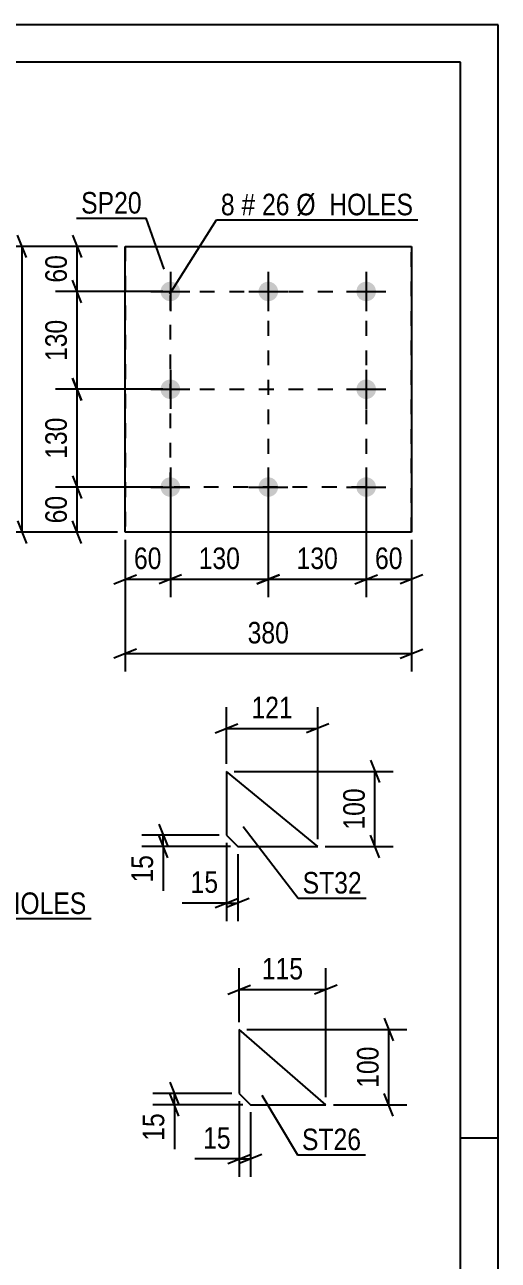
# Model space of a CAD drawing. Header units: millimetres. Extents: x 0 to 420, y 0 to 297.
# Drawn here: x 357.1 to 420, y 132.8 to 297 of the extents above; entities that cross this region are included whole.
import ezdxf

# ---------------------------------------------------------------- set-up
doc = ezdxf.new("R2010")
doc.units = ezdxf.units.MM
doc.linetypes.add('DXK_LINE_DOT2', pattern=[3.9198, 1.9599, -1.9599])
doc.styles.add('Arial Narrow', font='ARIALN.TTF', dxfattribs={"height": 0.2})

# ---------------------------------------------------------------- blocks, each defined once
blk = doc.blocks.new('Unknown-318893011-1115')
at = {"color": 5, "linetype": 'Continuous'}
for p, q in [((420, 297), (0, 297)), ((420, 0), (420, 297)), ((415, 292), (5, 292)), ((415, 5), (415, 292)), ((420, 149), (415, 149))]:
    blk.add_line(p, q, dxfattribs=at)
blk = doc.blocks.new('Part-318893011-2966 - 2950')
at = {"color": 2, "linetype": 'Continuous'}
for p, q in [((370.47, 229.54), (370.47, 267.54)), ((370.47, 267.54), (370.47, 267.54)), ((370.47, 267.54), (408.47, 267.54)), ((408.47, 267.54), (408.47, 229.54)), ((370.47, 229.54), (370.47, 229.54)), ((408.47, 229.54), (370.47, 229.54))]:
    blk.add_line(p, q, dxfattribs=at)
at = {"color": 7, "linetype": 'DXK_LINE_DOT2'}
for p, q in [((370.47, 267.54), (370.47, 229.54)), ((370.47, 267.54), (370.47, 267.54)), ((408.47, 229.54), (408.47, 267.54)), ((370.47, 229.54), (370.47, 229.54))]:
    blk.add_line(p, q, dxfattribs=at)
blk = doc.blocks.new('Bolt-318893011-2999 - 2950')
at = {"linetype": 'Continuous'}
for points in [[(375.17, 261.54), (375.2, 261.81), (375.28, 262.07), (375.42, 262.31), (375.6, 262.51), (375.82, 262.67), (376.07, 262.78), (376.34, 262.84), (376.61, 262.84), (376.87, 262.78), (377.12, 262.67), (377.34, 262.51), (377.52, 262.31), (377.66, 262.07), (377.74, 261.81), (377.77, 261.54), (377.74, 261.27), (377.66, 261.01), (377.52, 260.78), (377.34, 260.58), (377.12, 260.42), (376.87, 260.31), (376.61, 260.25), (376.34, 260.25), (376.07, 260.31), (375.82, 260.42), (375.6, 260.58), (375.42, 260.78), (375.28, 261.01), (375.2, 261.27)], [(388.17, 261.54), (388.2, 261.81), (388.28, 262.07), (388.42, 262.31), (388.6, 262.51), (388.82, 262.67), (389.07, 262.78), (389.34, 262.84), (389.61, 262.84), (389.87, 262.78), (390.12, 262.67), (390.34, 262.51), (390.52, 262.31), (390.66, 262.07), (390.74, 261.81), (390.77, 261.54), (390.74, 261.27), (390.66, 261.01), (390.52, 260.78), (390.34, 260.58), (390.12, 260.42), (389.87, 260.31), (389.61, 260.25), (389.34, 260.25), (389.07, 260.31), (388.82, 260.42), (388.6, 260.58), (388.42, 260.78), (388.28, 261.01), (388.2, 261.27)], [(401.17, 261.54), (401.2, 261.81), (401.28, 262.07), (401.42, 262.31), (401.6, 262.51), (401.82, 262.67), (402.07, 262.78), (402.34, 262.84), (402.61, 262.84), (402.87, 262.78), (403.12, 262.67), (403.34, 262.51), (403.52, 262.31), (403.66, 262.07), (403.74, 261.81), (403.77, 261.54), (403.74, 261.27), (403.66, 261.01), (403.52, 260.78), (403.34, 260.58), (403.12, 260.42), (402.87, 260.31), (402.61, 260.25), (402.34, 260.25), (402.07, 260.31), (401.82, 260.42), (401.6, 260.58), (401.42, 260.78), (401.28, 261.01), (401.2, 261.27)], [(375.17, 248.54), (375.2, 248.81), (375.28, 249.07), (375.42, 249.31), (375.6, 249.51), (375.82, 249.67), (376.07, 249.78), (376.34, 249.84), (376.61, 249.84), (376.87, 249.78), (377.12, 249.67), (377.34, 249.51), (377.52, 249.31), (377.66, 249.07), (377.74, 248.81), (377.77, 248.54), (377.74, 248.27), (377.66, 248.01), (377.52, 247.78), (377.34, 247.58), (377.12, 247.42), (376.87, 247.31), (376.61, 247.25), (376.34, 247.25), (376.07, 247.31), (375.82, 247.42), (375.6, 247.58), (375.42, 247.78), (375.28, 248.01), (375.2, 248.27)], [(401.17, 248.54), (401.2, 248.81), (401.28, 249.07), (401.42, 249.31), (401.6, 249.51), (401.82, 249.67), (402.07, 249.78), (402.34, 249.84), (402.61, 249.84), (402.87, 249.78), (403.12, 249.67), (403.34, 249.51), (403.52, 249.31), (403.66, 249.07), (403.74, 248.81), (403.77, 248.54), (403.74, 248.27), (403.66, 248.01), (403.52, 247.78), (403.34, 247.58), (403.12, 247.42), (402.87, 247.31), (402.61, 247.25), (402.34, 247.25), (402.07, 247.31), (401.82, 247.42), (401.6, 247.58), (401.42, 247.78), (401.28, 248.01), (401.2, 248.27)], [(375.17, 235.54), (375.2, 235.81), (375.28, 236.07), (375.42, 236.31), (375.6, 236.51), (375.82, 236.67), (376.07, 236.78), (376.34, 236.84), (376.61, 236.84), (376.87, 236.78), (377.12, 236.67), (377.34, 236.51), (377.52, 236.31), (377.66, 236.07), (377.74, 235.81), (377.77, 235.54), (377.74, 235.27), (377.66, 235.01), (377.52, 234.78), (377.34, 234.58), (377.12, 234.42), (376.87, 234.31), (376.61, 234.25), (376.34, 234.25), (376.07, 234.31), (375.82, 234.42), (375.6, 234.58), (375.42, 234.78), (375.28, 235.01), (375.2, 235.27)], [(388.17, 235.54), (388.2, 235.81), (388.28, 236.07), (388.42, 236.31), (388.6, 236.51), (388.82, 236.67), (389.07, 236.78), (389.34, 236.84), (389.61, 236.84), (389.87, 236.78), (390.12, 236.67), (390.34, 236.51), (390.52, 236.31), (390.66, 236.07), (390.74, 235.81), (390.77, 235.54), (390.74, 235.27), (390.66, 235.01), (390.52, 234.78), (390.34, 234.58), (390.12, 234.42), (389.87, 234.31), (389.61, 234.25), (389.34, 234.25), (389.07, 234.31), (388.82, 234.42), (388.6, 234.58), (388.42, 234.78), (388.28, 235.01), (388.2, 235.27)], [(401.17, 235.54), (401.2, 235.81), (401.28, 236.07), (401.42, 236.31), (401.6, 236.51), (401.82, 236.67), (402.07, 236.78), (402.34, 236.84), (402.61, 236.84), (402.87, 236.78), (403.12, 236.67), (403.34, 236.51), (403.52, 236.31), (403.66, 236.07), (403.74, 235.81), (403.77, 235.54), (403.74, 235.27), (403.66, 235.01), (403.52, 234.78), (403.34, 234.58), (403.12, 234.42), (402.87, 234.31), (402.61, 234.25), (402.34, 234.25), (402.07, 234.31), (401.82, 234.42), (401.6, 234.58), (401.42, 234.78), (401.28, 235.01), (401.2, 235.27)]]:
    blk.add_hatch(color=1, dxfattribs=at).paths.add_polyline_path(points)
at = {"color": 1, "linetype": 'Continuous'}
for p, q in [((376.47, 264.14), (376.47, 258.94)), ((389.47, 264.14), (389.47, 258.94)), ((402.47, 264.14), (402.47, 258.94)), ((373.87, 261.54), (379.07, 261.54)), ((386.87, 261.54), (392.07, 261.54)), ((399.87, 261.54), (405.07, 261.54)), ((376.47, 251.14), (376.47, 245.94)), ((402.47, 251.14), (402.47, 245.94)), ((373.87, 248.54), (379.07, 248.54)), ((399.87, 248.54), (405.07, 248.54)), ((376.47, 238.14), (376.47, 232.94)), ((389.47, 238.14), (389.47, 232.94)), ((402.47, 238.14), (402.47, 232.94)), ((373.87, 235.54), (379.07, 235.54)), ((386.87, 235.54), (392.07, 235.54)), ((399.87, 235.54), (405.07, 235.54))]:
    blk.add_line(p, q, dxfattribs=at)
blk = doc.blocks.new('Part-318893011-1443 - 1427')
at = {"color": 2, "linetype": 'Continuous'}
for p, q in [((383.94, 197.76), (383.94, 189.26)), ((396.03, 187.76), (383.94, 197.76)), ((383.94, 189.26), (385.44, 187.76)), ((385.44, 187.76), (396.03, 187.76))]:
    blk.add_line(p, q, dxfattribs=at)
blk = doc.blocks.new('Part-318893011-1314 - 1297')
at = {"color": 2, "linetype": 'Continuous'}
for p, q in [((385.61, 163.44), (385.61, 154.94)), ((397.11, 153.44), (385.61, 163.44)), ((385.61, 154.94), (387.11, 153.44)), ((387.11, 153.44), (397.11, 153.44))]:
    blk.add_line(p, q, dxfattribs=at)
blk = doc.blocks.new('Rectangle-318893011-3072 - 2950')
at = {"color": 1, "linetype": 'DXK_LINE_DOT2'}
blk.add_lwpolyline([(376.47, 261.54), (402.47, 261.54), (402.47, 235.54), (376.47, 235.54), (376.47, 261.54)], close=True, dxfattribs=at)
blk = doc.blocks.new('Line-318893011-23822 - 2950')
at = {"color": 1, "linetype": 'DXK_LINE_DOT2'}
blk.add_line((376.47, 248.54), (402.47, 248.54), dxfattribs=at)
blk = doc.blocks.new('Line-318893011-23829 - 2950')
at = {"color": 1, "linetype": 'DXK_LINE_DOT2'}
blk.add_line((389.47, 261.54), (389.47, 235.54), dxfattribs=at)
blk = doc.blocks.new('StraightDimension-318893011-3001 - 2950')
at = {"color": 7, "linetype": 'Continuous'}
for p, q in [((363.48, 269.04), (364.68, 266.04)), ((369.47, 267.54), (361.23, 267.54)), ((364.08, 261.54), (364.08, 267.54)), ((364.68, 260.04), (363.48, 263.04)), ((375.47, 261.54), (361.23, 261.54))]:
    blk.add_line(p, q, dxfattribs=at)
at = {"color": 0}
blk.add_wipeout([(363.33, 266.97), (359.13, 266.97), (359.13, 262.12), (363.33, 262.12)], dxfattribs=at)
at = {"color": 3, "style": 'Arial Narrow'}
blk.add_text('60', height=2.863, rotation=90.0002, dxfattribs=at).set_placement((362.73, 262.72))
blk = doc.blocks.new('StraightDimension-318893011-3026 - 2950')
at = {"color": 7, "linetype": 'Continuous'}
for p, q in [((357.39, 266.04), (356.19, 269.04)), ((369.47, 267.54), (353.94, 267.54)), ((356.79, 229.54), (356.79, 267.54)), ((356.19, 231.04), (357.39, 228.04)), ((369.47, 229.54), (353.94, 229.54))]:
    blk.add_line(p, q, dxfattribs=at)
at = {"color": 0}
blk.add_wipeout([(356.04, 251.89), (351.84, 251.89), (351.84, 245.2), (356.04, 245.2)], dxfattribs=at)
at = {"color": 3, "style": 'Arial Narrow'}
blk.add_text('380', height=2.863, rotation=90.0002, dxfattribs=at).set_placement((355.44, 245.8))
blk = doc.blocks.new('StraightDimension-318893011-23961 - 2950')
at = {"color": 7, "linetype": 'Continuous'}
for p, q in [((364.68, 260.04), (363.48, 263.04)), ((375.47, 261.54), (361.23, 261.54)), ((364.08, 248.54), (364.08, 261.54)), ((363.48, 250.04), (364.68, 247.04)), ((375.47, 248.54), (361.23, 248.54))]:
    blk.add_line(p, q, dxfattribs=at)
at = {"color": 0}
blk.add_wipeout([(363.33, 258.39), (359.13, 258.39), (359.13, 251.7), (363.33, 251.7)], dxfattribs=at)
at = {"color": 3, "style": 'Arial Narrow'}
blk.add_text('130', height=2.863, rotation=90.0002, dxfattribs=at).set_placement((362.73, 252.3))
blk = doc.blocks.new('StraightDimension-318893011-3015 - 2950')
at = {"color": 7, "linetype": 'Continuous'}
for p, q in [((363.48, 237.04), (364.68, 234.04)), ((375.47, 235.54), (361.23, 235.54)), ((364.08, 229.54), (364.08, 235.54)), ((364.68, 228.04), (363.48, 231.04)), ((369.47, 229.54), (361.23, 229.54))]:
    blk.add_line(p, q, dxfattribs=at)
at = {"color": 0}
blk.add_wipeout([(363.33, 234.97), (359.13, 234.97), (359.13, 230.12), (363.33, 230.12)], dxfattribs=at)
at = {"color": 3, "style": 'Arial Narrow'}
blk.add_text('60', height=2.863, rotation=90.0002, dxfattribs=at).set_placement((362.73, 230.72))
blk = doc.blocks.new('StraightDimension-318893011-3037 - 2950')
at = {"color": 7, "linetype": 'Continuous'}
for p, q in [((402.47, 234.54), (402.47, 220.9)), ((408.47, 228.54), (408.47, 220.9)), ((400.97, 222.7), (403.97, 223.9)), ((409.97, 223.9), (406.97, 222.7)), ((402.47, 223.3), (408.47, 223.3))]:
    blk.add_line(p, q, dxfattribs=at)
at = {"color": 0}
blk.add_wipeout([(407.9, 224.05), (407.9, 228.25), (403.04, 228.25), (403.04, 224.05)], dxfattribs=at)
at = {"color": 3, "style": 'Arial Narrow'}
blk.add_text('60', height=2.863, dxfattribs=at).set_placement((403.64, 224.65))
blk = doc.blocks.new('StraightDimension-318893011-4099 - 2950')
at = {"color": 7, "linetype": 'Continuous'}
for p, q in [((376.47, 234.54), (376.47, 220.9)), ((389.47, 234.54), (389.47, 220.9)), ((377.97, 223.9), (374.97, 222.7)), ((387.97, 222.7), (390.97, 223.9)), ((376.47, 223.3), (389.47, 223.3))]:
    blk.add_line(p, q, dxfattribs=at)
at = {"color": 0}
blk.add_wipeout([(386.31, 224.05), (386.31, 228.25), (379.63, 228.25), (379.63, 224.05)], dxfattribs=at)
at = {"color": 3, "style": 'Arial Narrow'}
blk.add_text('130', height=2.863, dxfattribs=at).set_placement((380.23, 224.65))
blk = doc.blocks.new('StraightDimension-318893011-3062 - 2950')
at = {"color": 7, "linetype": 'Continuous'}
for p, q in [((370.47, 228.54), (370.47, 211.01)), ((408.47, 228.54), (408.47, 211.01)), ((371.97, 214.01), (368.97, 212.81)), ((406.97, 212.81), (409.97, 214.01)), ((370.47, 213.41), (408.47, 213.41))]:
    blk.add_line(p, q, dxfattribs=at)
at = {"color": 0}
blk.add_wipeout([(392.81, 214.16), (392.81, 218.36), (386.13, 218.36), (386.13, 214.16)], dxfattribs=at)
at = {"color": 3, "style": 'Arial Narrow'}
blk.add_text('380', height=2.863, dxfattribs=at).set_placement((386.73, 214.76))
blk = doc.blocks.new('StraightDimension-318893011-4109 - 2950')
at = {"color": 7, "linetype": 'Continuous'}
for p, q in [((389.47, 234.54), (389.47, 220.9)), ((402.47, 234.54), (402.47, 220.9)), ((390.97, 223.9), (387.97, 222.7)), ((400.97, 222.7), (403.97, 223.9)), ((389.47, 223.3), (402.47, 223.3))]:
    blk.add_line(p, q, dxfattribs=at)
at = {"color": 0}
blk.add_wipeout([(399.31, 224.05), (399.31, 228.25), (392.63, 228.25), (392.63, 224.05)], dxfattribs=at)
at = {"color": 3, "style": 'Arial Narrow'}
blk.add_text('130', height=2.863, dxfattribs=at).set_placement((393.23, 224.65))
blk = doc.blocks.new('StraightDimension-318893011-4125 - 2950')
at = {"color": 7, "linetype": 'Continuous'}
for p, q in [((376.47, 234.54), (376.47, 220.9)), ((370.47, 228.54), (370.47, 220.9)), ((368.97, 222.7), (371.97, 223.9)), ((377.97, 223.9), (374.97, 222.7)), ((370.47, 223.3), (376.47, 223.3))]:
    blk.add_line(p, q, dxfattribs=at)
at = {"color": 0}
blk.add_wipeout([(375.9, 224.05), (375.9, 228.25), (371.04, 228.25), (371.04, 224.05)], dxfattribs=at)
at = {"color": 3, "style": 'Arial Narrow'}
blk.add_text('60', height=2.863, dxfattribs=at).set_placement((371.64, 224.65))
blk = doc.blocks.new('StraightDimension-318893011-23959 - 2950')
at = {"color": 7, "linetype": 'Continuous'}
for p, q in [((364.68, 247.04), (363.48, 250.04)), ((375.47, 248.54), (361.23, 248.54)), ((364.08, 235.54), (364.08, 248.54)), ((363.48, 237.04), (364.68, 234.04)), ((375.47, 235.54), (361.23, 235.54))]:
    blk.add_line(p, q, dxfattribs=at)
at = {"color": 0}
blk.add_wipeout([(363.33, 245.39), (359.13, 245.39), (359.13, 238.7), (363.33, 238.7)], dxfattribs=at)
at = {"color": 3, "style": 'Arial Narrow'}
blk.add_text('130', height=2.863, rotation=90.0002, dxfattribs=at).set_placement((362.73, 239.3))
blk = doc.blocks.new('StraightDimension-318893011-1465 - 1427')
at = {"color": 7, "linetype": 'Continuous'}
for p, q in [((383.94, 188.26), (383.94, 177.86)), ((385.44, 186.76), (385.44, 177.86)), ((382.44, 179.66), (385.44, 180.86)), ((386.94, 180.86), (383.94, 179.66)), ((383.94, 180.26), (385.44, 180.26))]:
    blk.add_line(p, q, dxfattribs=at)
at = {"color": 0}
blk.add_wipeout([(383.42, 181.01), (383.42, 185.21), (378.56, 185.21), (378.56, 181.01)], dxfattribs=at)
at = {"color": 7, "linetype": 'Continuous'}
blk.add_line((383.94, 180.26), (378.03, 180.26), dxfattribs=at)
blk.add_line((383.94, 180.26), (378.03, 180.26), dxfattribs=at)
at = {"color": 3, "style": 'Arial Narrow'}
blk.add_text('15', height=2.863, dxfattribs=at).set_placement((379.16, 181.61))
blk = doc.blocks.new('StraightDimension-318893011-1445 - 1427')
at = {"color": 7, "linetype": 'Continuous'}
for p, q in [((374.92, 190.76), (376.12, 187.76)), ((382.94, 189.26), (372.67, 189.26)), ((376.12, 186.26), (374.92, 189.26)), ((375.52, 187.76), (375.52, 189.26)), ((384.44, 187.76), (372.67, 187.76))]:
    blk.add_line(p, q, dxfattribs=at)
at = {"color": 0}
blk.add_wipeout([(374.77, 187.24), (370.57, 187.24), (370.57, 182.38), (374.77, 182.38)], dxfattribs=at)
at = {"color": 7, "linetype": 'Continuous'}
blk.add_line((375.52, 187.76), (375.52, 181.86), dxfattribs=at)
blk.add_line((375.52, 187.76), (375.52, 181.86), dxfattribs=at)
at = {"color": 3, "style": 'Arial Narrow'}
blk.add_text('15', height=2.863, rotation=90.0002, dxfattribs=at).set_placement((374.17, 182.98))
blk = doc.blocks.new('StraightDimension-318893011-1456 - 1427')
at = {"color": 7, "linetype": 'Continuous'}
for p, q in [((403.03, 199.26), (404.23, 196.26)), ((384.94, 197.76), (406.03, 197.76)), ((403.63, 187.76), (403.63, 197.76)), ((404.23, 186.26), (403.03, 189.26)), ((397.03, 187.76), (406.03, 187.76))]:
    blk.add_line(p, q, dxfattribs=at)
at = {"color": 0}
blk.add_wipeout([(402.88, 196.11), (398.68, 196.11), (398.68, 189.42), (402.88, 189.42)], dxfattribs=at)
at = {"color": 3, "style": 'Arial Narrow'}
blk.add_text('100', height=2.863, rotation=90.0002, dxfattribs=at).set_placement((402.28, 190.02))
blk = doc.blocks.new('StraightDimension-318893011-1476 - 1427')
at = {"color": 7, "linetype": 'Continuous'}
for p, q in [((383.94, 198.76), (383.94, 206.31)), ((396.03, 188.76), (396.03, 206.31)), ((382.44, 202.86), (385.44, 204.06)), ((397.53, 204.06), (394.53, 202.86)), ((383.94, 203.46), (396.03, 203.46))]:
    blk.add_line(p, q, dxfattribs=at)
at = {"color": 0}
blk.add_wipeout([(393.33, 204.21), (393.33, 208.41), (386.64, 208.41), (386.64, 204.21)], dxfattribs=at)
at = {"color": 3, "style": 'Arial Narrow'}
blk.add_text('121', height=2.863, dxfattribs=at).set_placement((387.24, 204.81))
blk = doc.blocks.new('StraightDimension-318893011-1317 - 1297')
at = {"color": 7, "linetype": 'Continuous'}
for p, q in [((385.61, 153.94), (385.61, 143.85)), ((387.11, 152.44), (387.11, 143.85)), ((384.11, 145.65), (387.11, 146.85)), ((388.61, 146.85), (385.61, 145.65)), ((385.61, 146.25), (387.11, 146.25))]:
    blk.add_line(p, q, dxfattribs=at)
at = {"color": 0}
blk.add_wipeout([(385.08, 147), (385.08, 151.2), (380.22, 151.2), (380.22, 147)], dxfattribs=at)
at = {"color": 7, "linetype": 'Continuous'}
blk.add_line((385.61, 146.25), (379.7, 146.25), dxfattribs=at)
blk.add_line((385.61, 146.25), (379.7, 146.25), dxfattribs=at)
at = {"color": 3, "style": 'Arial Narrow'}
blk.add_text('15', height=2.863, dxfattribs=at).set_placement((380.82, 147.6))
blk = doc.blocks.new('StraightDimension-318893011-1330 - 1297')
at = {"color": 7, "linetype": 'Continuous'}
for p, q in [((385.61, 164.44), (385.61, 171.6)), ((397.11, 154.44), (397.11, 171.6)), ((384.11, 168.15), (387.11, 169.35)), ((398.61, 169.35), (395.61, 168.15)), ((385.61, 168.75), (397.11, 168.75))]:
    blk.add_line(p, q, dxfattribs=at)
at = {"color": 0}
blk.add_wipeout([(394.7, 169.5), (394.7, 173.7), (388.01, 173.7), (388.01, 169.5)], dxfattribs=at)
at = {"color": 3, "style": 'Arial Narrow'}
blk.add_text('115', height=2.863, dxfattribs=at).set_placement((388.61, 170.1))
blk = doc.blocks.new('StraightDimension-318893011-1337 - 1297')
at = {"color": 7, "linetype": 'Continuous'}
for p, q in [((376.41, 156.44), (377.61, 153.44)), ((384.61, 154.94), (374.16, 154.94)), ((377.61, 151.94), (376.41, 154.94)), ((377.01, 153.44), (377.01, 154.94)), ((386.11, 153.44), (374.16, 153.44))]:
    blk.add_line(p, q, dxfattribs=at)
at = {"color": 0}
blk.add_wipeout([(376.26, 152.91), (372.06, 152.91), (372.06, 148.06), (376.26, 148.06)], dxfattribs=at)
at = {"color": 7, "linetype": 'Continuous'}
blk.add_line((377.01, 153.44), (377.01, 147.53), dxfattribs=at)
blk.add_line((377.01, 153.44), (377.01, 147.53), dxfattribs=at)
at = {"color": 3, "style": 'Arial Narrow'}
blk.add_text('15', height=2.863, rotation=90.0002, dxfattribs=at).set_placement((375.66, 148.66))
blk = doc.blocks.new('StraightDimension-318893011-1348 - 1297')
at = {"color": 7, "linetype": 'Continuous'}
for p, q in [((404.86, 164.94), (406.06, 161.94)), ((386.61, 163.44), (407.86, 163.44)), ((405.46, 153.44), (405.46, 163.44)), ((406.06, 151.94), (404.86, 154.94)), ((398.11, 153.44), (407.86, 153.44))]:
    blk.add_line(p, q, dxfattribs=at)
at = {"color": 0}
blk.add_wipeout([(404.71, 161.78), (400.51, 161.78), (400.51, 155.1), (404.71, 155.1)], dxfattribs=at)
at = {"color": 3, "style": 'Arial Narrow'}
blk.add_text('100', height=2.863, rotation=90.0002, dxfattribs=at).set_placement((404.11, 155.7))
blk = doc.blocks.new('Mark-318893011-2962 - 2950')
at = {"color": 0}
blk.add_wipeout([(372.67, 271.9), (372.67, 274.9), (364.63, 274.9), (364.63, 271.9)], dxfattribs=at)
blk.add_wipeout([(372.67, 271.9), (372.67, 274.9), (364.63, 274.9), (364.63, 271.9)], dxfattribs=at)
at = {"color": 30, "linetype": 'Continuous'}
for p in [(364.03, 271.3), (375.67, 264.53)]:
    blk.add_line(p, (373.27, 271.3), dxfattribs=at)
at = {"color": 3, "style": 'Arial Narrow'}
blk.add_text('SP20', height=2.863, dxfattribs=at).set_placement((364.63, 271.9))
blk = doc.blocks.new('Mark-318893011-2995 - 2950')
at = {"color": 0}
for points in [[(385.01, 271.67), (385.01, 274.67), (383.18, 274.67), (383.18, 271.67)], [(387.74, 271.67), (387.74, 274.67), (385.91, 274.67), (385.91, 271.67)], [(392.29, 271.67), (392.29, 274.67), (388.64, 274.67), (388.64, 271.67)], [(408.72, 271.67), (408.72, 274.67), (393.19, 274.67), (393.19, 271.67)]]:
    blk.add_wipeout(points, dxfattribs=at)
for points in [[(385.01, 271.67), (385.01, 274.67), (383.18, 274.67), (383.18, 271.67)], [(387.74, 271.67), (387.74, 274.67), (385.91, 274.67), (385.91, 271.67)], [(392.29, 271.67), (392.29, 274.67), (388.64, 274.67), (388.64, 271.67)], [(408.72, 271.67), (408.72, 274.67), (393.19, 274.67), (393.19, 271.67)]]:
    blk.add_wipeout(points, dxfattribs=at)
at = {"color": 7, "linetype": 'Continuous'}
for p, q in [((376.42, 261.21), (382.58, 271.07)), ((382.58, 271.07), (409.32, 271.07))]:
    blk.add_line(p, q, dxfattribs=at)
at = {"color": 3, "style": 'Arial Narrow'}
for s, height, p in [('8', 2.86, (383.18, 271.67)), ('#', 2.86, (385.91, 271.67)), ('26', 2.863, (388.64, 271.67)), ('Ø  HOLES', 2.863, (393.19, 271.67))]:
    blk.add_text(s, height=height, dxfattribs=at).set_placement(p)
blk = doc.blocks.new('Mark-318893011-1439 - 1427')
at = {"color": 0}
blk.add_wipeout([(401.88, 181.52), (401.88, 184.52), (394.03, 184.52), (394.03, 181.52)], dxfattribs=at)
blk.add_wipeout([(401.88, 181.52), (401.88, 184.52), (394.03, 184.52), (394.03, 181.52)], dxfattribs=at)
at = {"color": 30, "linetype": 'Continuous'}
for p, q in [((386.14, 190.42), (393.43, 180.92)), ((393.43, 180.92), (402.48, 180.92))]:
    blk.add_line(p, q, dxfattribs=at)
at = {"color": 3, "style": 'Arial Narrow'}
blk.add_text('ST32', height=2.863, dxfattribs=at).set_placement((394.03, 181.52))
blk = doc.blocks.new('Mark-318893011-1309 - 1297')
at = {"color": 0}
blk.add_wipeout([(401.79, 147.41), (401.79, 150.41), (393.94, 150.41), (393.94, 147.41)], dxfattribs=at)
blk.add_wipeout([(401.79, 147.41), (401.79, 150.41), (393.94, 150.41), (393.94, 147.41)], dxfattribs=at)
at = {"color": 30, "linetype": 'Continuous'}
for p, q in [((388.61, 154.7), (393.34, 146.81)), ((393.34, 146.81), (402.39, 146.81))]:
    blk.add_line(p, q, dxfattribs=at)
at = {"color": 3, "style": 'Arial Narrow'}
blk.add_text('ST26', height=2.863, dxfattribs=at).set_placement((393.94, 147.41))
blk = doc.blocks.new('Mark-318893011-4916 - 4850')
at = {"color": 0}
for points in [[(341.63, 178.8), (341.63, 181.8), (339.8, 181.8), (339.8, 178.8)], [(344.36, 178.8), (344.36, 181.8), (342.53, 181.8), (342.53, 178.8)], [(348.92, 178.8), (348.92, 181.8), (345.26, 181.8), (345.26, 178.8)], [(365.34, 178.8), (365.34, 181.8), (349.82, 181.8), (349.82, 178.8)]]:
    blk.add_wipeout(points, dxfattribs=at)
for points in [[(341.63, 178.8), (341.63, 181.8), (339.8, 181.8), (339.8, 178.8)], [(344.36, 178.8), (344.36, 181.8), (342.53, 181.8), (342.53, 178.8)], [(348.92, 178.8), (348.92, 181.8), (345.26, 181.8), (345.26, 178.8)], [(365.34, 178.8), (365.34, 181.8), (349.82, 181.8), (349.82, 178.8)]]:
    blk.add_wipeout(points, dxfattribs=at)
at = {"color": 7, "linetype": 'Continuous'}
for p, q in [((331.8, 165.18), (339.2, 178.2)), ((339.2, 178.2), (365.94, 178.2))]:
    blk.add_line(p, q, dxfattribs=at)
at = {"color": 3, "style": 'Arial Narrow'}
for s, height, p in [('4', 2.86, (339.8, 178.8)), ('#', 2.86, (342.53, 178.8)), ('18', 2.863, (345.26, 178.8)), ('Ø  HOLES', 2.863, (349.82, 178.8))]:
    blk.add_text(s, height=height, dxfattribs=at).set_placement(p)

msp = doc.modelspace()

# ---------------------------------------------------------------- block references
for name in ['Unknown-318893011-1115', 'Part-318893011-2966 - 2950', 'Bolt-318893011-2999 - 2950', 'Rectangle-318893011-3072 - 2950', 'Line-318893011-23829 - 2950', 'Line-318893011-23822 - 2950', 'Part-318893011-1443 - 1427', 'Part-318893011-1314 - 1297']:
    msp.add_blockref(name, (0, 0))

# ---------------------------------------------------------------- next in the draw order: block references
for name in ['StraightDimension-318893011-3001 - 2950', 'StraightDimension-318893011-3037 - 2950', 'StraightDimension-318893011-1465 - 1427', 'Mark-318893011-4916 - 4850', 'StraightDimension-318893011-1317 - 1297']:
    msp.add_blockref(name, (0, 0))

# ---------------------------------------------------------------- next in the draw order: block references
for name in ['StraightDimension-318893011-3026 - 2950', 'StraightDimension-318893011-1445 - 1427', 'StraightDimension-318893011-1330 - 1297']:
    msp.add_blockref(name, (0, 0))

# ---------------------------------------------------------------- next in the draw order: block references
for name in ['Mark-318893011-2962 - 2950', 'StraightDimension-318893011-23961 - 2950', 'StraightDimension-318893011-3015 - 2950', 'StraightDimension-318893011-1456 - 1427', 'StraightDimension-318893011-1337 - 1297']:
    msp.add_blockref(name, (0, 0))

# ---------------------------------------------------------------- next in the draw order: block references
for name in ['Mark-318893011-2995 - 2950', 'StraightDimension-318893011-4099 - 2950', 'StraightDimension-318893011-1476 - 1427', 'StraightDimension-318893011-1348 - 1297']:
    msp.add_blockref(name, (0, 0))

# ---------------------------------------------------------------- next in the draw order: block references
for name in ['StraightDimension-318893011-3062 - 2950', 'Mark-318893011-1439 - 1427', 'Mark-318893011-1309 - 1297']:
    msp.add_blockref(name, (0, 0))

# ---------------------------------------------------------------- next in the draw order: block references
for name in ['StraightDimension-318893011-4125 - 2950', 'StraightDimension-318893011-4109 - 2950']:
    msp.add_blockref(name, (0, 0))

# ---------------------------------------------------------------- next in the draw order: block references
msp.add_blockref('StraightDimension-318893011-23959 - 2950', (0, 0))

doc.saveas('drawing.dxf')
